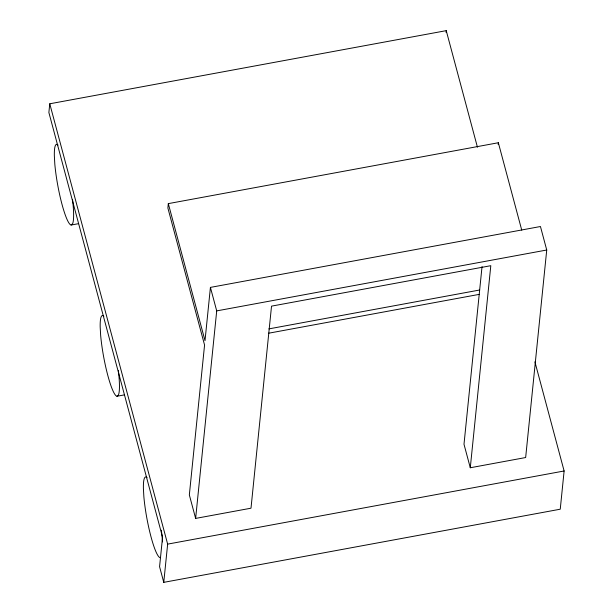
<?xml version="1.0" encoding="UTF-8"?>
<svg xmlns="http://www.w3.org/2000/svg" width="613" height="613" viewBox="0 0 613 613"><rect width="100%" height="100%" fill="white"/><g stroke="black" fill="none" stroke-linecap="round" stroke-linejoin="round"><path stroke-width="0.92" d="M477.443 147.212L446.241 30.65L49.76 103.789L48.879 112.524L162.568 537.195L159.572 566.688L163.763 582.35L560.244 509.211L564.121 470.983L534.904 361.823M168.314 203.623L167.878 207.991L204.566 345.035L189.34 494.921L195.631 518.414L251.001 508.2L271.528 306.14L490.806 265.69L470.286 467.75L525.655 457.536L546.735 250.012L540.451 226.519L210.42 287.397L205.01 340.667L168.314 203.623L498.346 142.737L521.74 230.12M163.763 582.35L167.648 544.122L49.76 103.789M195.631 518.414L216.711 310.891L210.42 287.397M446.065 32.397L446.241 30.65M482.04 266.571L463.995 444.256L470.286 467.75M498.17 144.484L498.346 142.737M58.028 145.051A41.017 6.237 79.5 0 0 54.342 155.733L54.802 163.993A41.017 6.237 79.5 0 0 71.139 225.032L72.564 223.814A41.017 6.237 79.5 0 0 72.518 199.332M103.865 316.27A41.017 6.237 79.5 0 0 100.18 326.951L100.639 335.211A41.017 6.237 79.5 0 0 116.976 396.251L118.401 395.033A41.017 6.237 79.5 0 0 118.355 370.559M71.139 225.032L78.602 223.661M216.711 310.891L546.735 250.012M268.854 328.89L479.665 290.003M268.41 333.257L479.22 294.37M116.976 396.251L124.439 394.879M167.648 544.122L564.121 470.983M160.192 557.684A41.017 6.237 79.5 0 1 143.856 496.645L143.396 488.385A41.017 6.237 79.5 0 1 147.082 477.703M161.349 530.176A41.017 6.237 79.5 0 1 162.476 541.907"/></g></svg>
